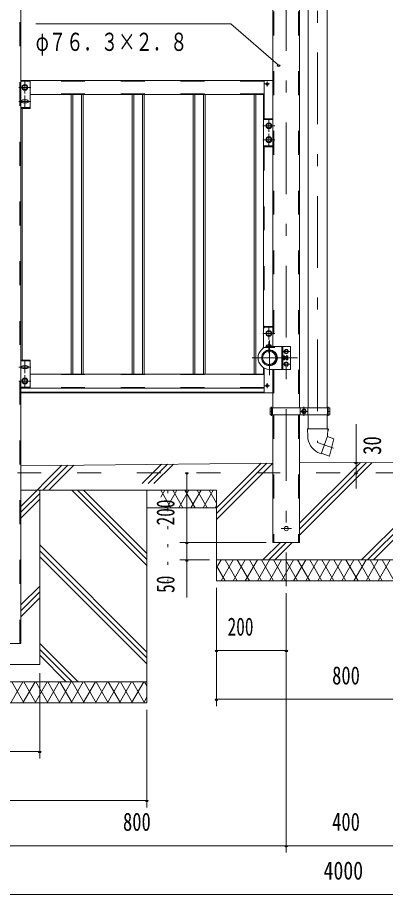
# Model space of a CAD drawing. Units: millimetres, scale not verified. Extents: x -37128 to 37128, y -14700 to 14700.
# Drawn here: x 23554 to 27249, y -3402 to 5406 of the extents above; entities that cross this region are included whole.
import ezdxf
from ezdxf.enums import TextEntityAlignment as Align

# ---------------------------------------------------------------- set-up
doc = ezdxf.new("R2010")
doc.units = ezdxf.units.MM
doc.header["$LTSCALE"] = 60
for name, pattern in [('USER2', [10, 4, -6]), ('USER3', [24, 12, -5, 2, -5]), ('USER4', [3, 0.5, -2.5])]:
    doc.linetypes.add(name, pattern=pattern)
for name, color, linetype, lineweight in [('0-6_2-0BOLD', 7, 'Continuous', 18), ('0-7_2-1HIDDEN', 3, 'USER2', 18), ('0-8_2-2CENTER', 3, 'USER3', 18), ('0-9_2-4THIN', 4, 'Continuous', 18), ('0-A_2-5DIM', 3, 'Continuous', 18), ('0-B_2-6HATCH', 2, 'Continuous', 18), ('0-D_F-E_J_ADD', 3, 'USER4', 18)]:
    doc.layers.add(name, color=color, linetype=linetype, lineweight=lineweight)
doc.styles.add('ＭＳ ゴシック', font='')
doc.styles.get('ＭＳ ゴシック').set_extended_font_data('MS Gothic')

msp = doc.modelspace()

# ---------------------------------------------------------------- linework, layer by layer
at = {"layer": '0-6_2-0BOLD'}
for p, q in [((23586.48, -882.1), (23586.48, 6082.9)), ((26119.43, 6066.76), (26119.43, 2103.4)), ((26386.48, 6066.76), (26386.48, 1485.61)), ((26473.45, 6066.76), (26473.45, 1485.61)), ((26662.45, 1485.61), (26662.45, 6066.76)), ((26119.43, 4773.9), (23586.48, 4773.9)), ((23680.45, 4765.85), (23586.48, 4765.85)), ((23680.45, 4773.9), (23680.45, 4493.9)), ((26031.05, 4633.9), (26031.05, 4773.9)), ((23605.2, 4717.04), (23627.95, 4730.17)), ((23627.95, 4730.17), (23650.7, 4717.04)), ((23650.7, 4717.04), (23650.7, 4690.77)), ((26058.12, 4739.63), (26056.05, 4741.77)), ((26058.12, 4738.17), (26056.05, 4736.03)), ((26059.72, 4741.23), (26057.58, 4743.3)), ((26059.72, 4736.57), (26057.58, 4734.5)), ((26061.18, 4741.23), (26063.32, 4743.3)), ((26061.18, 4736.57), (26063.32, 4734.5)), ((26062.78, 4739.63), (26064.85, 4741.77)), ((26062.78, 4738.17), (26064.85, 4736.03)), ((26031.05, 4633.9), (23680.45, 4633.9)), ((26025.45, 4633.9), (26025.45, 2086.89)), ((23680.45, 4501.95), (23586.48, 4501.95)), ((23680.45, 4493.9), (23586.48, 4493.9)), ((23648.95, 4577.9), (23606.95, 4577.9)), ((23648.95, 4549.9), (23606.95, 4549.9)), ((26119.43, 4388.9), (26025.45, 4388.9)), ((26119.43, 4380.85), (26025.45, 4380.85)), ((26055.2, 4332.04), (26077.95, 4345.17)), ((26077.95, 4345.17), (26100.7, 4332.04)), ((26100.7, 4332.04), (26100.7, 4305.77)), ((26055.2, 4192.04), (26077.95, 4205.17)), ((26077.95, 4205.17), (26100.7, 4192.04)), ((26100.7, 4192.04), (26100.7, 4165.77)), ((26119.43, 4116.95), (26025.45, 4116.95)), ((26119.43, 4108.9), (26025.45, 4108.9)), ((26119.43, 2302.9), (26025.45, 2302.9)), ((26119.43, 2294.85), (26025.45, 2294.85)), ((26055.2, 2246.04), (26077.95, 2259.17)), ((26077.95, 2259.17), (26100.7, 2246.04)), ((26100.7, 2246.04), (26100.7, 2219.77)), ((26055.2, 2106.04), (26077.95, 2119.17)), ((26077.95, 2119.17), (26100.7, 2106.04)), ((26055.2, 2106.04), (26055.2, 2099.5)), ((26100.7, 2106.04), (26100.7, 2102.32)), ((26217.95, 2103.4), (26217.95, 1872.4)), ((23680.45, 1964.8), (23586.48, 1964.8)), ((23680.45, 1956.75), (23586.48, 1956.75)), ((23680.45, 1684.8), (23680.45, 1964.8)), ((26159.15, 1977.4), (26163, 1977.4)), ((26217.95, 1998), (26233.68, 1998)), ((26233.68, 1977.8), (26217.95, 1977.8)), ((26217.95, 1967.69), (26233.68, 1967.69)), ((26235.45, 1998.4), (26252.95, 1998.4)), ((26252.95, 1977.4), (26235.45, 1977.4)), ((26252.95, 1998.01), (26265.19, 1998.01)), ((26265.19, 1977.8), (26252.95, 1977.8)), ((23648.95, 1908.8), (23606.95, 1908.8)), ((23648.95, 1880.8), (23606.95, 1880.8)), ((26025.45, 1888.91), (26025.45, 1824.8)), ((26119.43, 1872.4), (26119.43, 1485.61)), ((23650.7, 1741.67), (23650.7, 1767.94)), ((23680.45, 1692.85), (23586.48, 1692.85)), ((26031.05, 1684.8), (23586.48, 1684.8)), ((23605.2, 1741.67), (23627.95, 1728.53)), ((23627.95, 1728.53), (23650.7, 1741.67)), ((26058.12, 1708.63), (26056.05, 1710.77)), ((26058.12, 1707.17), (26056.05, 1705.03)), ((26059.72, 1710.23), (26057.58, 1712.3)), ((26059.72, 1705.57), (26057.58, 1703.5)), ((26061.18, 1710.23), (26063.32, 1712.3)), ((26061.18, 1705.57), (26063.32, 1703.5)), ((26062.78, 1708.63), (26064.85, 1710.77)), ((26062.78, 1707.17), (26064.85, 1705.03)), ((26031.05, 1643.5), (23586.48, 1643.5)), ((26119.43, 1637.9), (23586.48, 1637.9)), ((26113.83, 1450.61), (26092.48, 1450.61)), ((26113.83, 1485.61), (26113.83, 1415.61)), ((26119.43, 1415.61), (26119.43, 132.9)), ((26386.48, 1415.61), (26386.48, 132.9)), ((26391.5, 1415.61), (26391.5, 1485.61)), ((26412.9, 1440.67), (26412.9, 1460.55)), ((26413.04, 1460.79), (26430.26, 1470.73)), ((26430.26, 1430.48), (26413.04, 1440.42)), ((26430.54, 1470.73), (26447.76, 1460.79)), ((26447.76, 1440.42), (26430.54, 1430.48)), ((26447.9, 1460.55), (26447.9, 1440.67)), ((26469.53, 1485.61), (26469.53, 1415.61)), ((26473.45, 1415.61), (26473.45, 1275.61)), ((26662.45, 1275.61), (26662.45, 1415.61)), ((26667.18, 1415.61), (26667.18, 1485.61)), ((26667.18, 1450.61), (26688.53, 1450.61)), ((26468.3, 1200.77), (26466.8, 1275.61)), ((26119.43, 929.56), (23586.47, 904.23)), ((23776.7, -1092.1), (23776.7, 657.9)), ((25552.95, 482.9), (24852.95, 482.9)), ((26386.48, 132.9), (26119.43, 132.9)), ((25552.95, -42.1), (26952.95, -42.1)), ((26952.96, -42.1), (28352.96, -42.1)), ((23319.42, -882.1), (23586.47, -882.1)), ((24852.95, -1267.1), (22052.95, -1267.1))]:
    msp.add_line(p, q, dxfattribs=at)
for points in [[(23605.2, 4717.04), (23605.2, 4690.77), (23627.95, 4677.63), (23650.7, 4690.77)], [(26055.2, 4332.04), (26055.2, 4305.77), (26077.95, 4292.63), (26100.7, 4305.77)], [(26055.2, 4192.04), (26055.2, 4165.77), (26077.95, 4152.63), (26100.7, 4165.77)], [(26055.2, 2246.04), (26055.2, 2219.77), (26077.95, 2206.63), (26100.7, 2219.77)], [(26084.95, 1872.4), (26294.94, 1872.4), (26294.94, 2103.4), (26084.95, 2103.4)], [(26163, 1998.4), (26159.15, 1998.4), (26155.66, 1994.9), (26155.66, 1980.9), (26159.15, 1977.4), (26159.15, 1998.4)], [(26233.68, 1967.69), (26235.45, 1970.75), (26235.45, 2005.05), (26233.68, 2008.11), (26217.95, 2008.11)], [(23605.2, 1741.67), (23605.2, 1767.94), (23627.95, 1781.07), (23650.7, 1767.94)], [(23680.45, 1824.8), (26031.05, 1824.8), (26031.05, 1637.9)], [(26466.8, 1275.61), (26669.1, 1275.61), (26667.63, 1202.11), (26603.23, 1025.16), (26570.09, 1036.85)], [(26668.82, 1261.61), (26677.5, 1261.61), (26677.5, 1268.61), (26669.1, 1275.61)], [(26604.66, 1029.11), (26687.19, 1000.01), (26731.73, 1173.56), (26666.19, 1198.16)], [(27519.42, 932.23), (26952.95, 937.9), (26386.48, 932.23)], [(24852.95, 657.9), (24852.95, -1477.1), (22052.95, -1477.1), (22052.95, 657.9)], [(23129.2, 657.9), (23129.2, -1092.1), (23776.7, -1092.1)], [(26952.95, -252.1), (25552.95, -252.1), (25552.95, 657.9), (23586.48, 657.9)], [(28352.96, 657.9), (28352.96, -252.1), (26952.96, -252.1)]]:
    msp.add_lwpolyline(points, dxfattribs=at)
for points in [[(26235.45, 2040.8), (26252.96, 2030.69), (26270.45, 2040.8), (26270.45, 2061), (26252.95, 2071.11), (26235.45, 2061)], [(26235.45, 1914.8), (26252.96, 1904.69), (26270.45, 1914.79), (26270.45, 1935), (26252.95, 1945.11), (26235.45, 1935)], [(26266.95, 2005.05), (26266.95, 1970.75), (26265.19, 1967.69), (26252.95, 1967.69), (26252.95, 2008.11), (26265.19, 2008.11)], [(26688.53, 1485.61), (26092.48, 1485.61), (26092.48, 1415.61), (26688.53, 1415.61)]]:
    msp.add_lwpolyline(points, close=True, dxfattribs=at)
for centre, radius in [((23627.95, 4703.9), 29.75), ((23627.95, 4703.9), 22.05), ((26060.45, 4738.9), 12.39), ((26077.95, 4318.9), 29.75), ((26077.95, 4318.9), 22.05), ((26077.95, 4178.9), 29.75), ((26077.95, 4178.9), 22.05), ((26077.95, 2232.9), 29.75), ((26077.95, 2232.9), 22.05), ((26084.95, 1987.9), 78.75), ((26080.93, 1987.9), 74.72), ((26080.93, 1987.9), 66.67), ((26252.95, 2050.9), 21.88), ((26252.95, 2050.9), 17.15), ((26252.95, 1924.9), 21.88), ((26252.95, 1924.9), 17.15), ((23627.95, 1754.8), 29.75), ((23627.95, 1754.8), 22.05), ((26060.45, 1707.9), 12.39), ((26430.4, 1450.61), 21.88), ((26430.4, 1450.61), 17.15), ((26252.95, 272.9), 21)]:
    msp.add_circle(centre, radius, dxfattribs=at)
for centre, radius, start, end in [((26060.45, 4738.9), 5.25, 123.11206, 146.88794), ((26060.45, 4738.9), 5.25, 213.11206, 236.88794), ((26057.36, 4738.9), 1.05, 315.99959, 44.00041), ((26060.45, 4741.99), 1.05, 225.99959, 314.00041), ((26060.45, 4735.81), 1.05, 45.99959, 134.00041), ((26063.54, 4738.9), 1.05, 135.99959, 224.00041), ((26060.45, 4738.9), 5.25, 33.11206, 56.88794), ((26060.45, 4738.9), 5.25, 303.11206, 326.88794), ((23606.95, 4563.9), 14, 90, 270), ((23648.95, 4563.9), 14, 270, 90), ((26077.95, 2092.9), 29.75, 20.66922, 171.07278), ((26077.95, 2092.9), 22.05, 28.43962, 161.26201), ((26084.95, 1987.9), 115.5, 90, 270), ((26227.34, 2003.06), 8.11, 321.46857, 360), ((26205.66, 1987.9), 29.79, 340.17088, 19.83133), ((26227.34, 1972.74), 8.11, 0, 38.54623), ((26258.84, 1972.74), 8.11, 0, 38.53143), ((26258.85, 2003.06), 8.11, 321.45377, 0), ((26237.17, 1987.9), 29.79, 340.16867, 19.82912), ((23606.95, 1894.8), 14, 90, 270), ((23648.95, 1894.8), 14, 270, 90), ((26060.45, 1707.9), 5.25, 123.11206, 146.88794), ((26060.45, 1707.9), 5.25, 213.11206, 236.88794), ((26057.36, 1707.9), 1.05, 315.99959, 44.00041), ((26060.45, 1710.99), 1.05, 225.99959, 314.00041), ((26060.45, 1704.81), 1.05, 45.99959, 134.00041), ((26063.54, 1707.9), 1.05, 135.99959, 224.00041), ((26060.45, 1707.9), 5.25, 33.11206, 56.88794), ((26060.45, 1707.9), 5.25, 303.11206, 326.88794), ((26430.4, 1450.61), 20.12, 149.59184, 150.40814), ((26430.4, 1450.61), 20.12, 209.59184, 210.40814), ((26430.4, 1450.61), 20.12, 89.59184, 90.40814), ((26430.4, 1450.61), 20.12, 269.59184, 270.40814), ((26430.4, 1450.61), 20.12, 29.59184, 30.40814), ((26430.4, 1450.61), 20.12, 329.59184, 330.40814), ((26657.26, 1204.55), 189, 181.14575, 242.53503), ((26727.56, 1171.39), 3.5, 345.60481, 69.42705), ((26684.75, 1004.58), 3.5, 250.57294, 345.6048)]:
    msp.add_arc(centre, radius, start, end, dxfattribs=at)
at = {"layer": '0-7_2-1HIDDEN'}
for p, q in [((23576.68, -882.1), (23576.68, 6082.9)), ((26129.23, 6066.76), (26129.23, 2103.4)), ((26376.68, 6066.76), (26376.68, 1485.61)), ((26031.05, 4768.3), (23680.45, 4768.3)), ((26031.05, 4639.5), (23680.45, 4639.5)), ((26031.05, 4633.9), (26031.05, 4388.9)), ((26031.05, 4108.9), (26031.05, 2285.4)), ((26206.75, 1872.4), (26206.75, 2103.4)), ((26031.05, 1885.75), (26031.05, 1824.8)), ((26129.23, 1872.4), (26129.23, 1485.61)), ((26031.05, 1819.2), (23680.45, 1819.2)), ((26031.05, 1690.4), (23680.45, 1690.4)), ((26129.23, 1415.61), (26129.23, 132.9)), ((26376.68, 1415.61), (26376.68, 132.9)), ((19952.95, 832.9), (33952.95, 832.9))]:
    msp.add_line(p, q, dxfattribs=at)
at = {"layer": '0-8_2-2CENTER'}
for p, q in [((26252.95, 7232.71), (26252.95, -305.48)), ((26567.95, 6493.42), (26567.95, 1138.19)), ((23627.95, 4763.4), (23627.95, 4644.4)), ((26060.45, 4763.68), (26060.45, 4714.12)), ((23687.45, 4703.9), (23568.45, 4703.9)), ((26035.67, 4738.9), (26085.23, 4738.9)), ((23627.95, 4623.4), (23627.95, 4504.4)), ((23687.45, 4563.9), (23568.45, 4563.9)), ((26137.45, 4318.9), (26018.45, 4318.9)), ((26077.95, 4378.4), (26077.95, 4259.4)), ((26077.95, 4238.4), (26077.95, 4119.4)), ((26137.45, 4178.9), (26018.45, 4178.9)), ((26077.95, 2292.4), (26077.95, 2173.4)), ((26137.45, 2232.9), (26018.45, 2232.9)), ((26077.95, 2152.4), (26077.95, 2033.4)), ((26084.95, 1812.9), (26084.95, 2162.9)), ((26137.45, 2092.9), (26018.45, 2092.9)), ((26209.2, 2050.9), (26296.7, 2050.9)), ((23627.95, 1835.3), (23627.95, 1954.3)), ((26364.95, 1987.9), (25909.96, 1987.9)), ((23687.45, 1894.8), (23568.45, 1894.8)), ((26298.99, 1924.9), (26209.2, 1924.9)), ((23627.95, 1695.3), (23627.95, 1814.3)), ((23687.45, 1754.8), (23568.45, 1754.8)), ((26035.67, 1707.9), (26085.23, 1707.9)), ((26060.45, 1732.68), (26060.45, 1683.12)), ((26105.95, 1405.11), (26105.95, 1496.11)), ((26399.78, 1450.61), (26461.03, 1450.61)), ((26430.4, 1405.11), (26430.4, 1496.11)), ((26675.05, 1405.11), (26675.05, 1496.11)), ((26567.95, 1138.19), (26725.96, 1080.68)), ((26200.45, 272.9), (26305.45, 272.9))]:
    msp.add_line(p, q, dxfattribs=at)
at = {"layer": '0-9_2-4THIN'}
for p, q in [((24091.7, 4633.9), (24091.7, 1824.8)), ((24109.2, 4633.9), (24109.2, 1824.8)), ((24196.7, 4633.9), (24196.7, 1824.8)), ((24214.2, 4633.9), (24214.2, 1824.8)), ((24704.2, 4633.9), (24704.2, 1824.8)), ((24721.7, 4633.9), (24721.7, 1824.8)), ((24809.2, 4633.9), (24809.2, 1824.8)), ((24826.7, 4633.9), (24826.7, 1824.8)), ((25316.7, 4633.9), (25316.7, 1824.8)), ((25334.2, 4633.9), (25334.2, 1824.8)), ((25421.7, 4633.9), (25421.7, 1824.8)), ((25439.2, 4633.9), (25439.2, 1824.8)), ((25929.2, 4633.9), (25929.2, 1824.8)), ((25946.7, 4633.9), (25946.7, 1824.8)), ((23601.7, 4493.9), (23601.7, 1964.8)), ((26163.33, 1995.6), (26156.35, 1995.6)), ((26156.35, 1980.2), (26163.33, 1980.2)), ((26235.45, 1995.6), (26252.95, 1995.6)), ((26252.95, 1980.2), (26235.45, 1980.2))]:
    msp.add_line(p, q, dxfattribs=at)
at = {"layer": '0-A_2-5DIM'}
for p, q in [((23736.71, 5341.46), (25696.71, 5341.46)), ((25696.71, 5341.47), (26175.93, 4928.47)), ((26189.93, 4928.47), (26161.93, 4928.47)), ((26952.95, 937.9), (26952.95, 1322.07)), ((26966.95, 937.9), (26938.95, 937.9)), ((26952.95, 832.9), (26952.95, 937.9)), ((25269.1, 832.9), (25241.1, 832.9)), ((25255.1, 832.9), (25255.1, 132.9)), ((26966.95, 832.9), (26938.95, 832.9)), ((26952.95, 832.9), (26952.95, 677.19)), ((26049.43, 132.9), (25185.1, 132.9)), ((25269.1, 132.9), (25241.1, 132.9)), ((25255.1, 132.9), (25255.1, -42.1)), ((25185.1, -42.1), (25482.95, -42.1)), ((25269.1, -42.1), (25241.1, -42.1)), ((25255.1, -420.1), (25255.1, -42.1)), ((25552.95, -322.1), (25552.95, -1512.1)), ((26252.95, -375.48), (26252.95, -2982.09)), ((25566.95, -952.1), (25538.95, -952.1)), ((25552.95, -952.1), (26252.95, -952.1)), ((26266.95, -952.1), (26238.95, -952.1)), ((23776.7, -2037.1), (23776.7, -1180.63)), ((25566.95, -1442.1), (25538.95, -1442.1)), ((25552.95, -1442.1), (28352.96, -1442.1)), ((24852.95, -2527.1), (24852.95, -1547.09)), ((23129.2, -1967.1), (23776.7, -1967.1)), ((23790.7, -1967.1), (23762.7, -1967.1)), ((22052.95, -2457.1), (24852.95, -2457.1)), ((24866.95, -2457.1), (24838.95, -2457.1)), ((23452.95, -2912.09), (26252.95, -2912.09)), ((26266.95, -2912.09), (26238.95, -2912.09)), ((26252.95, -2912.09), (27652.94, -2912.09)), ((19952.95, -3402.09), (33952.95, -3402.09))]:
    msp.add_line(p, q, dxfattribs=at)
for centre in [(26175.93, 4928.47), (26952.95, 937.9), (25255.1, 832.9), (26952.95, 832.9), (25255.1, 132.9), (25255.1, -42.1), (25552.95, -952.1), (26252.95, -952.1), (25552.95, -1442.1), (23776.7, -1967.1), (24852.95, -2457.1), (26252.95, -2912.09)]:
    msp.add_arc(centre, 14, 180, 0, dxfattribs=at)
at = {"layer": '0-B_2-6HATCH'}
for p, q in [((23586.48, 495.66), (23999.18, 908.36)), ((24059.17, 908.96), (23808.11, 657.9)), ((23867.51, 657.9), (24119.17, 909.56)), ((24805.63, 724.86), (24999.12, 918.36)), ((25059.12, 918.96), (24865.02, 724.86)), ((24924.42, 724.86), (25119.12, 919.56)), ((25552.95, 363.45), (26119.06, 929.56)), ((26059.06, 928.96), (25552.95, 422.85)), ((25552.95, 482.24), (25999.07, 928.36)), ((26386.48, 325.82), (26998.1, 937.45)), ((27056.91, 936.86), (26386.48, 266.42)), ((26386.48, 207.03), (27115.72, 936.27)), ((23586.47, 436.26), (23776.7, 626.5)), ((24098.71, 657.9), (24852.95, -96.34)), ((24158.11, 657.9), (24852.95, -36.94)), ((24217.51, 657.9), (24852.95, 22.45)), ((24993.04, 588.24), (25033.26, 657.9)), ((24993.04, 657.57), (25093.88, 482.9)), ((25053.47, 482.9), (25154.5, 657.9)), ((25114.09, 657.9), (25215.13, 482.9)), ((25174.71, 482.9), (25275.75, 657.9)), ((25235.34, 657.9), (25336.37, 482.9)), ((25295.95, 482.9), (25396.99, 657.9)), ((25356.58, 657.9), (25457.61, 482.9)), ((25417.2, 482.9), (25518.24, 657.9)), ((25477.82, 657.9), (25552.95, 527.77)), ((23586.47, 376.86), (23776.7, 567.1)), ((25552.95, 508.03), (25538.44, 482.9)), ((27008.51, -42.1), (27519.42, 468.81)), ((27519.42, 409.41), (27067.9, -42.1)), ((27519.42, 350.02), (27127.3, -42.1)), ((23776.7, 108.75), (24852.95, -967.5)), ((26193.56, 132.9), (26018.56, -42.1)), ((26252.95, 132.9), (26077.95, -42.1)), ((26137.35, -42.1), (26312.35, 132.9)), ((23776.7, 49.36), (24852.95, -1026.89)), ((23776.7, -10.04), (24852.95, -1086.29)), ((25599.07, -42.1), (25552.95, -121.97)), ((25599.07, -252.1), (25720.31, -42.1)), ((25760.73, -252.1), (25639.48, -42.1)), ((25841.55, -42.1), (25720.31, -252.1)), ((25760.73, -42.1), (25881.97, -252.1)), ((25841.56, -252.1), (25962.8, -42.1)), ((26003.21, -252.1), (25881.97, -42.1)), ((26084.04, -42.1), (25962.8, -252.1)), ((26003.21, -42.1), (26124.46, -252.1)), ((26084.04, -252.1), (26205.29, -42.1)), ((26245.7, -252.1), (26124.46, -42.1)), ((26326.53, -42.1), (26205.29, -252.1)), ((26245.7, -42.1), (26366.94, -252.1)), ((26326.53, -252.1), (26447.77, -42.1)), ((26488.19, -252.1), (26366.94, -42.1)), ((26569.02, -42.1), (26447.77, -252.1)), ((26488.19, -42.1), (26609.43, -252.1)), ((26569.02, -252.1), (26690.26, -42.1)), ((26730.67, -252.1), (26609.43, -42.1)), ((26811.5, -42.1), (26690.26, -252.1)), ((26730.67, -42.1), (26851.92, -252.1)), ((26811.5, -252.1), (26932.75, -42.1)), ((26973.16, -252.1), (26851.92, -42.1)), ((27053.99, -42.1), (26932.75, -252.1)), ((27094.4, -252.1), (26973.16, -42.1)), ((27175.23, -42.1), (27053.99, -252.1)), ((27094.41, -42.1), (27215.65, -252.1)), ((27175.24, -252.1), (27296.48, -42.1)), ((27336.89, -252.1), (27215.65, -42.1)), ((25552.95, -102.22), (25639.48, -252.1)), ((23586.47, -494.29), (23776.7, -304.06)), ((23586.47, -553.69), (23776.7, -363.45)), ((23586.47, -613.09), (23776.7, -422.85)), ((23776.7, -881.2), (24162.61, -1267.1)), ((23776.7, -940.59), (24103.21, -1267.1)), ((23776.7, -999.99), (24043.81, -1267.1)), ((23487.34, -1477.1), (23608.58, -1267.1)), ((23495.54, -1267.1), (23616.78, -1477.1)), ((23608.58, -1477.1), (23729.83, -1267.1)), ((23616.78, -1267.1), (23738.02, -1477.1)), ((23729.83, -1477.1), (23851.07, -1267.1)), ((23738.02, -1267.1), (23859.27, -1477.1)), ((23851.07, -1477.1), (23972.31, -1267.1)), ((23859.27, -1267.1), (23980.51, -1477.1)), ((23972.32, -1477.1), (24093.56, -1267.1)), ((23980.51, -1267.1), (24101.75, -1477.1)), ((24093.56, -1477.1), (24214.8, -1267.1)), ((24101.75, -1267.1), (24223, -1477.1)), ((24214.8, -1477.1), (24336.04, -1267.1)), ((24223, -1267.1), (24344.24, -1477.1)), ((24336.05, -1477.1), (24457.29, -1267.1)), ((24344.24, -1267.1), (24465.48, -1477.1)), ((24457.29, -1477.1), (24578.53, -1267.1)), ((24465.49, -1267.1), (24586.73, -1477.1)), ((24578.53, -1477.1), (24699.78, -1267.1)), ((24586.73, -1267.1), (24707.97, -1477.1)), ((24699.78, -1477.1), (24821.02, -1267.1)), ((24707.97, -1267.1), (24829.22, -1477.1)), ((24829.22, -1267.1), (24852.95, -1308.21)), ((24821.02, -1477.1), (24852.95, -1421.79))]:
    msp.add_line(p, q, dxfattribs=at)
at = {"layer": '0-D_F-E_J_ADD'}
msp.add_line((25062.95, 657.9), (25062.95, -252.1), dxfattribs=at)

# ---------------------------------------------------------------- texts
at = {"layer": '0-A_2-5DIM', "color": 7, "style": 'ＭＳ ゴシック'}
for s, width, p in [('φ７６．３×２．８', 0.7, (23736.71, 5016.33)), ('200', 0.7, (25663.2, -857.23)), ('800', 0.75, (26713.21, -1347.23)), ('800', 0.75, (24613.2, -2817.22)), ('400', 0.75, (26713.2, -2817.22)), ('4000', 0.8, (26627.45, -3307.22))]:
    msp.add_text(s, height=182.3, dxfattribs=dict(at, width=width)).set_placement(p, align=Align.BOTTOM_LEFT)
for s, width, p in [('30', 0.75, (27259.83, 1014.07)), ('200', 0.7, (25185.1, 304.73)), ('50', 0.7, (25185.1, -373.5))]:
    msp.add_text(s, height=182.3, rotation=90, dxfattribs=dict(at, width=width)).set_placement(p, align=Align.BOTTOM_LEFT)

doc.saveas('drawing.dxf')
